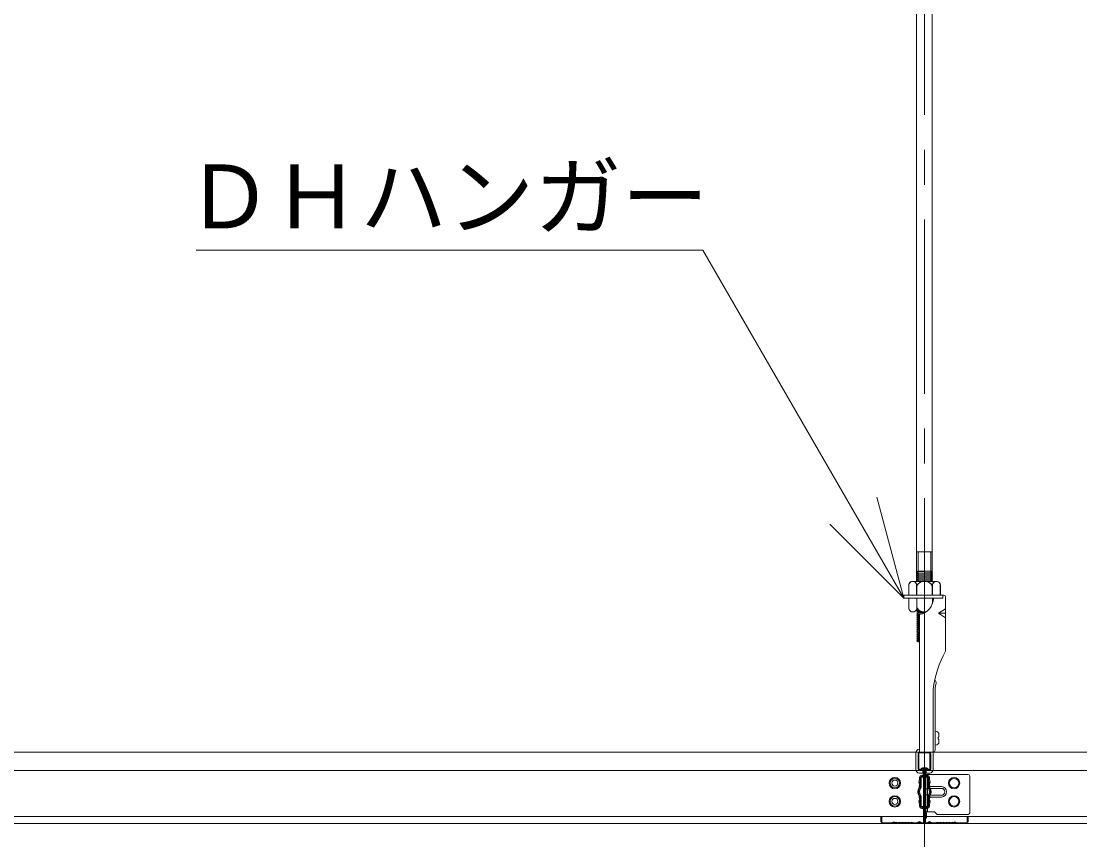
# Model space of a CAD drawing. Units: millimetres at full size, sheet at 1:20; details may follow other scales. Extents: x -4155 to 4045, y -2866 to 2834.
# Drawn here: x 3003 to 3610, y -1967 to -1498 of the extents above; entities that cross this region are included whole.
import ezdxf
from ezdxf.enums import TextEntityAlignment as Align

# ---------------------------------------------------------------- set-up
doc = ezdxf.new("R2010")
doc.units = ezdxf.units.MM
doc.header["$LTSCALE"] = 20
doc.linetypes.add('CHAIN1', pattern=[8, 5, -1, 1, -1])
doc.layers.add('1-0_断面', color=7, linetype='Continuous', lineweight=9)
doc.layers.add('1-2_文字', color=7, linetype='Continuous', lineweight=9)
doc.styles.add('ＭＳ ゴシック', font='')
doc.styles.get('ＭＳ ゴシック').set_extended_font_data('MS Gothic')

msp = doc.modelspace()

# ---------------------------------------------------------------- linework, layer by layer
at = {"layer": '1-0_断面', "color": 4, "linetype": 'CHAIN1'}
msp.add_line((3521.26, -171.38), (3521.26, -2065.23), dxfattribs=at)
at = {"layer": '1-0_断面'}
for p, q in [((3516.76, -1802.05), (3516.76, -1376.55)), ((3525.76, -1802.05), (3525.76, -1376.55)), ((3521.26, -1933.56), (3521.26, -1787.69)), ((3516.76, -1802.05), (3516.76, -1819.05)), ((3517.56, -1802.05), (3517.56, -1819.05)), ((3524.96, -1802.05), (3524.96, -1819.05)), ((3516.86, -1813.49), (3517.66, -1814.07)), ((3516.86, -1814.64), (3517.66, -1815.22)), ((3516.86, -1815.79), (3517.66, -1816.37)), ((3525.86, -1813.85), (3525.06, -1814.37)), ((3525.86, -1815), (3525.06, -1815.52)), ((3525.86, -1816.15), (3525.06, -1816.67)), ((3512.26, -1821.08), (3512.26, -1827.05)), ((3512.36, -1821.08), (3512.36, -1827.05)), ((3528.01, -1819.05), (3514.51, -1819.05)), ((3514.61, -1819.05), (3528.11, -1819.05)), ((3516.76, -1821.55), (3516.76, -1827.05)), ((3516.86, -1816.94), (3517.66, -1817.52)), ((3516.86, -1818.09), (3517.66, -1818.67)), ((3516.86, -1821.55), (3516.86, -1827.05)), ((3525.86, -1817.3), (3525.06, -1817.82)), ((3525.86, -1818.45), (3525.06, -1818.97)), ((3525.16, -1819.05), (3525.06, -1818.97)), ((3525.76, -1821.55), (3525.76, -1827.05)), ((3525.86, -1821.55), (3525.86, -1827.05)), ((3530.26, -1821.08), (3530.26, -1827.05)), ((3530.36, -1821.08), (3530.36, -1827.05)), ((3531.76, -1827.05), (3531.76, -1828.65)), ((3533.36, -1828.05), (3533.36, -1859.15)), ((3531.76, -1828.65), (3509.36, -1828.65)), ((3512.36, -1834.63), (3512.36, -1828.65)), ((3516.86, -1834.15), (3516.86, -1828.65)), ((3525.86, -1831.72), (3525.86, -1828.65)), ((3516.86, -1835.08), (3517.3, -1834.76)), ((3516.86, -1835.08), (3517.56, -1835.05)), ((3516.86, -1836.23), (3517.66, -1835.65)), ((3516.86, -1836.23), (3519.08, -1836.14)), ((3516.86, -1836.23), (3517.66, -1836.8)), ((3516.86, -1837.38), (3517.66, -1836.8)), ((3516.86, -1837.38), (3521.05, -1837.21)), ((3516.86, -1838.53), (3517.66, -1837.95)), ((3516.86, -1838.53), (3518.46, -1838.47)), ((3516.86, -1839.68), (3517.66, -1839.1)), ((3516.86, -1839.68), (3518.46, -1839.62)), ((3516.86, -1840.83), (3517.66, -1840.25)), ((3517.66, -1836.8), (3521.36, -1836.65)), ((3518.46, -1838.05), (3518.46, -1917.05)), ((3529.33, -1837.4), (3533.33, -1837.4)), ((3516.86, -1840.83), (3518.46, -1840.77)), ((3516.86, -1841.98), (3517.66, -1841.4)), ((3516.86, -1841.98), (3518.46, -1841.92)), ((3516.86, -1841.98), (3517.59, -1842.5)), ((3516.86, -1843.08), (3517.66, -1842.5)), ((3516.86, -1843.08), (3518.46, -1843.02)), ((3516.86, -1844.23), (3517.66, -1843.65)), ((3516.86, -1844.23), (3518.46, -1844.17)), ((3516.86, -1844.23), (3517.59, -1844.75)), ((3516.86, -1845.33), (3517.66, -1844.75)), ((3516.86, -1845.33), (3518.46, -1845.27)), ((3516.86, -1846.48), (3517.66, -1845.9)), ((3516.86, -1846.48), (3518.46, -1846.42)), ((3516.86, -1846.48), (3517.59, -1847)), ((3517.59, -1842.5), (3518.46, -1842.47)), ((3517.59, -1844.75), (3518.46, -1844.72)), ((3516.86, -1847.58), (3517.66, -1847)), ((3516.86, -1847.58), (3518.46, -1847.52)), ((3516.86, -1848.73), (3517.66, -1848.15)), ((3516.86, -1848.73), (3518.46, -1848.67)), ((3516.86, -1848.73), (3517.59, -1849.25)), ((3516.86, -1849.83), (3517.66, -1849.25)), ((3516.86, -1849.83), (3518.46, -1849.76)), ((3516.86, -1850.98), (3517.66, -1850.4)), ((3516.86, -1850.98), (3518.46, -1850.91)), ((3516.86, -1850.98), (3517.59, -1851.5)), ((3516.86, -1852.08), (3517.66, -1851.5)), ((3516.86, -1852.08), (3518.46, -1852.01)), ((3516.86, -1853.23), (3517.66, -1852.65)), ((3517.59, -1847), (3518.46, -1846.97)), ((3517.59, -1849.25), (3518.46, -1849.22)), ((3517.59, -1851.5), (3518.46, -1851.47)), ((3516.86, -1853.23), (3518.46, -1853.16)), ((3516.86, -1853.23), (3517.59, -1853.75)), ((3517.59, -1853.75), (3518.46, -1853.72)), ((3526.26, -1881.05), (3526.26, -1927.05)), ((3527.36, -1881.12), (3527.36, -1915.95)), ((3527.56, -1905.05), (3527.36, -1905.05)), ((3529.56, -1907.05), (3529.56, -1908.55)), ((3527.56, -1913.05), (3527.36, -1913.05)), ((3529.06, -1908.85), (3529.06, -1909.25)), ((3529.56, -1908.55), (3529.36, -1908.55)), ((3529.56, -1909.55), (3529.36, -1909.55)), ((3529.56, -1909.55), (3529.56, -1911.05)), ((2041.27, -1917.05), (3772.19, -1917.05)), ((3516.26, -1917.45), (3516.26, -1927.05)), ((3517.61, -1918.05), (3517.61, -1926.65)), ((3517.86, -1917.55), (3517.86, -1926.95)), ((3518.11, -1926.65), (3518.11, -1918.05)), ((3518.46, -1915.45), (3518.26, -1915.45)), ((3518.46, -1917.05), (3518.36, -1917.05)), ((3526.26, -1917.05), (3518.46, -1917.05)), ((3518.61, -1917.05), (3523.91, -1917.05)), ((3518.61, -1917.55), (3523.91, -1917.55)), ((3524.41, -1926.65), (3524.41, -1918.05)), ((3524.66, -1917.05), (3524.66, -1926.95)), ((3524.91, -1918.05), (3524.91, -1926.65)), ((2041.27, -1927.65), (3772.19, -1927.65)), ((3520.26, -1929.05), (3518.26, -1929.05)), ((3518.36, -1927.45), (3520.26, -1927.45)), ((3518.42, -1932.52), (3518.45, -1931.61)), ((3518.91, -1932.85), (3518.95, -1931.63)), ((3518.98, -1926.99), (3519.72, -1926.25)), ((3519.27, -1937.34), (3519.45, -1931.64)), ((3519.31, -1927.36), (3520.07, -1926.6)), ((3519.75, -1930.35), (3520.76, -1930.35)), ((3519.75, -1930.85), (3520.76, -1930.85)), ((3519.75, -1931.35), (3520.76, -1931.35)), ((3520.26, -1927.45), (3520.26, -1929.05)), ((3520.76, -1926.88), (3520.76, -1957.05)), ((3521.26, -1926.88), (3521.26, -1957.05)), ((3521.76, -1926.88), (3521.76, -1957.05)), ((3522.76, -1930.35), (3521.76, -1930.35)), ((3522.76, -1930.85), (3521.76, -1930.85)), ((3522.76, -1931.35), (3521.76, -1931.35)), ((3523.06, -1929.85), (3521.96, -1929.85)), ((3521.96, -1929.85), (3521.96, -1951.35)), ((3521.96, -1931.35), (3522.96, -1931.35)), ((3524.16, -1927.45), (3522.26, -1927.45)), ((3522.26, -1927.45), (3522.26, -1929.05)), ((3524.26, -1929.05), (3522.26, -1929.05)), ((3523.2, -1927.36), (3522.44, -1926.6)), ((3523.53, -1926.99), (3522.79, -1926.25)), ((3522.96, -1951.35), (3522.96, -1929.85)), ((3523.06, -1929.85), (3546.26, -1929.85)), ((3523.24, -1937.34), (3523.06, -1931.64)), ((3523.6, -1932.85), (3523.56, -1931.63)), ((3524.09, -1932.52), (3524.06, -1931.61)), ((3547.26, -1930.85), (3547.26, -1951.85)), ((3518.07, -1934.52), (3518.42, -1932.52)), ((3518.34, -1935.04), (3518.07, -1934.52)), ((3518.61, -1934.52), (3518.07, -1934.52)), ((3518.27, -1937.31), (3518.34, -1935.04)), ((3518.65, -1935.04), (3518.34, -1935.04)), ((3518.42, -1932.52), (3518.92, -1932.52)), ((3518.56, -1934.85), (3518.91, -1932.85)), ((3518.83, -1935.37), (3518.56, -1934.85)), ((3519.06, -1934.85), (3518.56, -1934.85)), ((3518.77, -1937.33), (3518.83, -1935.37)), ((3519.33, -1935.37), (3518.83, -1935.37)), ((3519.41, -1932.85), (3518.91, -1932.85)), ((3519.06, -1934.85), (3519.41, -1932.85)), ((3519.33, -1935.37), (3519.06, -1934.85)), ((3530.96, -1936.85), (3522.96, -1936.85)), ((3523.1, -1932.85), (3523.6, -1932.85)), ((3523.46, -1934.85), (3523.1, -1932.85)), ((3523.18, -1935.37), (3523.46, -1934.85)), ((3523.18, -1935.37), (3523.68, -1935.37)), ((3523.46, -1934.85), (3523.96, -1934.85)), ((3524.09, -1932.52), (3523.59, -1932.52)), ((3523.96, -1934.85), (3523.6, -1932.85)), ((3523.68, -1935.37), (3523.96, -1934.85)), ((3523.74, -1937.33), (3523.68, -1935.37)), ((3523.86, -1935.04), (3524.17, -1935.04)), ((3523.9, -1934.52), (3524.45, -1934.52)), ((3524.45, -1934.52), (3524.09, -1932.52)), ((3524.17, -1935.04), (3524.45, -1934.52)), ((3524.24, -1937.31), (3524.17, -1935.04)), ((3518.27, -1942.39), (3518.34, -1944.66)), ((3518.77, -1942.38), (3518.65, -1942.08)), ((3518.77, -1942.38), (3518.83, -1944.33)), ((3519.27, -1942.36), (3519.45, -1948.06)), ((3522.96, -1938.05), (3521.96, -1938.05)), ((3521.96, -1941.65), (3522.96, -1941.65)), ((3530.96, -1937.85), (3522.96, -1937.85)), ((3530.96, -1941.85), (3522.96, -1941.85)), ((3530.96, -1942.85), (3522.96, -1942.85)), ((3523.24, -1942.36), (3523.06, -1948.06)), ((3523.74, -1942.38), (3523.68, -1944.33)), ((3524.24, -1942.39), (3524.17, -1944.66)), ((3518.34, -1944.66), (3518.07, -1945.18)), ((3518.61, -1945.18), (3518.07, -1945.18)), ((3518.07, -1945.18), (3518.42, -1947.18)), ((3518.65, -1944.66), (3518.34, -1944.66)), ((3518.42, -1947.18), (3518.92, -1947.18)), ((3518.42, -1947.18), (3518.45, -1948.09)), ((3518.83, -1944.33), (3518.56, -1944.85)), ((3519.06, -1944.85), (3518.56, -1944.85)), ((3518.56, -1944.85), (3518.91, -1946.85)), ((3519.33, -1944.33), (3518.83, -1944.33)), ((3519.41, -1946.85), (3518.91, -1946.85)), ((3518.91, -1946.85), (3518.95, -1948.08)), ((3519.33, -1944.33), (3519.06, -1944.85)), ((3519.06, -1944.85), (3519.41, -1946.85)), ((3519.75, -1948.35), (3520.76, -1948.35)), ((3519.75, -1948.85), (3520.76, -1948.85)), ((3519.75, -1949.35), (3520.76, -1949.35)), ((3522.76, -1948.35), (3521.76, -1948.35)), ((3522.76, -1948.85), (3521.76, -1948.85)), ((3522.76, -1949.35), (3521.76, -1949.35)), ((3521.96, -1948.35), (3522.96, -1948.35)), ((3523.46, -1944.85), (3523.1, -1946.85)), ((3523.1, -1946.85), (3523.6, -1946.85)), ((3523.18, -1944.33), (3523.46, -1944.85)), ((3523.18, -1944.33), (3523.68, -1944.33)), ((3523.46, -1944.85), (3523.96, -1944.85)), ((3523.6, -1946.85), (3523.56, -1948.08)), ((3524.09, -1947.18), (3523.59, -1947.18)), ((3523.96, -1944.85), (3523.6, -1946.85)), ((3523.68, -1944.33), (3523.96, -1944.85)), ((3523.86, -1944.66), (3524.17, -1944.66)), ((3523.9, -1945.18), (3524.45, -1945.18)), ((3524.09, -1947.18), (3524.06, -1948.09)), ((3524.45, -1945.18), (3524.09, -1947.18)), ((3524.17, -1944.66), (3524.45, -1945.18)), ((3772.19, -1954.05), (-269.22, -1954.05)), ((3496.26, -1957.05), (3496.26, -1954.05)), ((3520.76, -1951.95), (3522.46, -1951.95)), ((3520.76, -1954.95), (3522.46, -1954.95)), ((3522.46, -1954.95), (3522.46, -1951.95)), ((3545.76, -1954.05), (3545.76, -1957.05)), ((3546.26, -1954.05), (3545.76, -1954.05)), ((3546.26, -1957.05), (3546.26, -1954.05)), ((3772.19, -1958.05), (-269.22, -1958.05)), ((3497.26, -1957.55), (3502.98, -1957.55)), ((3497.26, -1958.05), (3502.98, -1958.05)), ((3503.26, -1957.36), (3503.12, -1957.49)), ((3503.61, -1957.71), (3503.48, -1957.85)), ((3503.9, -1957.71), (3504.03, -1957.85)), ((3504.39, -1957.49), (3504.25, -1957.36)), ((3504.69, -1957.55), (3504.53, -1957.55)), ((3504.69, -1958.05), (3504.53, -1958.05)), ((3505.82, -1957.55), (3506.39, -1957.55)), ((3505.82, -1958.05), (3506.39, -1958.05)), ((3507.52, -1957.55), (3508.09, -1957.55)), ((3508.09, -1958.05), (3507.52, -1958.05)), ((3509.22, -1957.55), (3509.79, -1957.55)), ((3509.79, -1958.05), (3509.22, -1958.05)), ((3510.92, -1957.55), (3511.49, -1957.55)), ((3510.92, -1958.05), (3511.49, -1958.05)), ((3512.62, -1957.55), (3513.19, -1957.55)), ((3513.19, -1958.05), (3512.62, -1958.05)), ((3517.2, -1957.55), (3514.32, -1957.55)), ((3514.32, -1958.05), (3517.19, -1958.05)), ((3517.51, -1957.41), (3517.67, -1957.22)), ((3518.05, -1957.55), (3517.89, -1957.73)), ((3518.66, -1957.55), (3518.82, -1957.73)), ((3519.2, -1957.41), (3519.04, -1957.22)), ((3520.26, -1957.55), (3519.51, -1957.55)), ((3519.51, -1958.05), (3520.26, -1958.05)), ((3521.26, -1964.25), (3521.26, -1958.05)), ((3522.26, -1957.55), (3523, -1957.55)), ((3523, -1958.05), (3522.26, -1958.05)), ((3523.31, -1957.41), (3523.47, -1957.22)), ((3523.85, -1957.55), (3523.69, -1957.73)), ((3524.46, -1957.55), (3524.62, -1957.73)), ((3525, -1957.41), (3524.84, -1957.22)), ((3525.31, -1957.55), (3528.19, -1957.55)), ((3525.32, -1958.05), (3528.19, -1958.05)), ((3529.89, -1957.55), (3529.32, -1957.55)), ((3529.32, -1958.05), (3529.89, -1958.05)), ((3531.59, -1957.55), (3531.02, -1957.55)), ((3531.02, -1958.05), (3531.59, -1958.05)), ((3533.29, -1957.55), (3532.72, -1957.55)), ((3532.72, -1958.05), (3533.29, -1958.05)), ((3534.99, -1957.55), (3534.42, -1957.55)), ((3534.42, -1958.05), (3534.99, -1958.05)), ((3536.69, -1957.55), (3536.12, -1957.55)), ((3536.12, -1958.05), (3536.69, -1958.05)), ((3537.82, -1957.55), (3537.98, -1957.55)), ((3537.82, -1958.05), (3537.98, -1958.05)), ((3538.12, -1957.49), (3538.26, -1957.36)), ((3538.61, -1957.71), (3538.48, -1957.85)), ((3538.9, -1957.71), (3539.03, -1957.85)), ((3539.25, -1957.36), (3539.39, -1957.49)), ((3545.26, -1957.55), (3539.53, -1957.55)), ((3545.26, -1958.05), (3539.53, -1958.05))]:
    msp.add_line(p, q, dxfattribs=at)
for points in [[(3516.76, -1802.05), (3525.76, -1802.05), (3525.76, -1819.05)], [(3516.86, -1813.49), (3517.66, -1812.92), (3525.06, -1813.22)], [(3516.86, -1813.49), (3525.86, -1813.85), (3525.06, -1813.22)], [(3516.86, -1814.64), (3517.66, -1814.07), (3525.06, -1814.37)], [(3516.86, -1814.64), (3525.86, -1815), (3525.06, -1814.37)], [(3516.86, -1815.79), (3517.66, -1815.22), (3525.06, -1815.52)], [(3516.86, -1815.79), (3525.86, -1816.15), (3525.06, -1815.52)], [(3516.86, -1816.94), (3517.66, -1816.37), (3525.06, -1816.67)], [(3516.86, -1816.94), (3525.86, -1817.3), (3525.06, -1816.67)], [(3516.86, -1818.09), (3517.66, -1817.52), (3525.06, -1817.82)], [(3516.86, -1818.09), (3525.86, -1818.45), (3525.06, -1817.82)], [(3517.11, -1819.05), (3517.66, -1818.67), (3525.06, -1818.97)], [(3532.36, -1827.05), (3509.36, -1827.05), (3509.36, -1828.65)], [(3516.86, -1835.08), (3517.66, -1835.65), (3518.23, -1835.63)], [(3516.86, -1837.38), (3517.66, -1837.95), (3519.22, -1837.89)], [(3516.86, -1838.53), (3517.66, -1839.1), (3518.46, -1839.07)], [(3516.86, -1839.68), (3517.66, -1840.25), (3518.46, -1840.22)], [(3533.33, -1839.9), (3529.33, -1837.4), (3533.33, -1834.9)], [(3516.86, -1840.83), (3517.66, -1841.4), (3518.46, -1841.37)], [(3516.86, -1843.08), (3517.66, -1843.65), (3518.46, -1843.62)], [(3516.86, -1845.33), (3517.66, -1845.9), (3518.46, -1845.87)], [(3516.86, -1847.58), (3517.66, -1848.15), (3518.46, -1848.12)], [(3516.86, -1849.83), (3517.66, -1850.4), (3518.46, -1850.37)], [(3516.86, -1852.08), (3517.66, -1852.65), (3518.46, -1852.62)], [(3496.26, -1954.05), (3496.76, -1954.05), (3496.76, -1957.05)], [(3521.96, -1951.35), (3526.96, -1951.35), (3528.46, -1952.85), (3546.26, -1952.85)]]:
    msp.add_lwpolyline(points, dxfattribs=at)
for centre, radius in [((3504.26, -1934.85), 3.25), ((3538.26, -1934.85), 3.25), ((3504.26, -1934.85), 2.75), ((3504.26, -1934.85), 1.75), ((3538.26, -1934.85), 2.75), ((3504.26, -1945.35), 3.25), ((3504.26, -1945.35), 2.75), ((3504.26, -1945.35), 1.75), ((3538.26, -1945.35), 3.25), ((3538.26, -1945.35), 2.75)]:
    msp.add_circle(centre, radius, dxfattribs=at)
for centre, radius, start, end in [((3514.51, -1821.31), 2.26, 353.97442, 186.02558), ((3514.61, -1821.31), 2.26, 353.97439, 173.97475), ((3521.26, -1824.35), 5.3, 31.89079, 148.10921), ((3521.36, -1824.35), 5.3, 31.89078, 148.10921), ((3528.01, -1821.31), 2.26, 353.97442, 186.02558), ((3528.11, -1821.31), 2.26, 6.02525, 186.02559), ((3532.36, -1828.05), 1, 0, 90), ((3514.61, -1834.39), 2.26, 186.02525, 6.02561), ((3521.36, -1831.35), 5.3, 211.89079, 278.20586), ((3516.84, -1828.68), 9.51, 279.75018, 0.16072), ((3586.74, -1888.56), 60.95, 151.1513, 172.92321), ((3526.87, -1877.13), 1.1, 345.42479, 78.8), ((3586.74, -1888.56), 59.85, 169.26019, 172.8584), ((3527.56, -1907.05), 2, 0, 90), ((3527.56, -1911.05), 2, 270, 0), ((3529.36, -1908.85), 0.3, 90, 180), ((3529.36, -1909.25), 0.3, 180, 270), ((3518.26, -1917.45), 2, 90, 180), ((3518.61, -1918.05), 1, 90, 180), ((3518.36, -1917.55), 0.5, 90, 180), ((3518.61, -1918.05), 0.5, 90, 180), ((3523.91, -1918.05), 1, 0, 90), ((3523.91, -1918.05), 0.5, 0, 90), ((3526.26, -1915.95), 1.1, 270, 0), ((3518.26, -1927.05), 2, 180, 270), ((3518.61, -1926.65), 1, 180, 315), ((3518.36, -1926.95), 0.5, 180, 270), ((3518.61, -1926.65), 0.5, 180, 317.84797), ((3519.75, -1931.65), 1.3, 90, 178.19815), ((3519.75, -1931.65), 0.8, 90, 178.19815), ((3519.75, -1931.65), 0.3, 90, 178.19815), ((3520.36, -1926.88), 0.9, 0, 135), ((3520.36, -1926.88), 0.4, 0, 135), ((3522.16, -1926.88), 0.9, 45, 180), ((3522.16, -1926.88), 0.4, 45, 180), ((3522.76, -1931.65), 1.3, 1.80185, 90), ((3522.76, -1931.65), 0.8, 1.80185, 90), ((3522.76, -1931.65), 0.3, 1.80185, 90), ((3523.91, -1926.65), 1, 225, 0), ((3523.91, -1926.65), 0.5, 222.15203, 0), ((3524.16, -1926.95), 0.5, 270, 0), ((3524.26, -1927.05), 2, 270, 0), ((3546.26, -1930.85), 1, 0, 90), ((3521.36, -1939.85), 4, 140.5317, 219.4683), ((3521.36, -1939.85), 3.5, 140.5317, 219.4683), ((3518.27, -1937.31), 0.5, 320.5317, 358.19815), ((3518.27, -1937.31), 1, 320.5317, 358.19815), ((3524.24, -1937.31), 1, 181.80185, 219.4683), ((3524.24, -1937.31), 0.5, 181.80185, 219.4683), ((3521.16, -1939.85), 3.5, 320.5317, 39.4683), ((3521.16, -1939.85), 4, 320.5317, 39.4683), ((3530.96, -1939.85), 3, 270, 90), ((3521.36, -1939.85), 3, 140.5317, 219.4683), ((3518.27, -1942.39), 1, 1.80185, 39.4683), ((3524.24, -1942.39), 1, 140.5317, 178.19815), ((3521.16, -1939.85), 3, 320.5317, 39.4683), ((3524.24, -1942.39), 0.5, 140.5317, 178.19815), ((3530.96, -1939.85), 2, 270, 90), ((3519.75, -1948.05), 1.3, 181.80185, 270), ((3519.75, -1948.05), 0.8, 181.80185, 270), ((3519.75, -1948.05), 0.3, 181.80185, 270), ((3522.76, -1948.05), 0.3, 270, 358.19815), ((3522.76, -1948.05), 0.8, 270, 358.19815), ((3522.76, -1948.05), 1.3, 270, 358.19815), ((3546.26, -1951.85), 1, 270, 0), ((3497.26, -1957.05), 1, 180, 270), ((3497.26, -1957.05), 0.5, 180, 270), ((3502.98, -1957.35), 0.2, 270, 315), ((3502.98, -1957.35), 0.7, 270, 315), ((3503.76, -1957.85), 0.7, 45, 135), ((3503.76, -1957.85), 0.2, 45, 135), ((3504.53, -1957.35), 0.7, 225, 270), ((3504.53, -1957.35), 0.2, 225, 270), ((3504.69, -1957.35), 0.2, 270, 308.94244), ((3504.69, -1957.35), 0.7, 270, 308.94244), ((3505.26, -1958.05), 0.7, 51.05756, 128.94244), ((3505.26, -1958.05), 0.2, 53.1301, 128.94244), ((3505.82, -1957.35), 0.7, 231.05756, 270), ((3505.82, -1957.35), 0.2, 231.05756, 270), ((3506.39, -1957.35), 0.2, 270, 308.94244), ((3506.39, -1957.35), 0.7, 270, 308.94244), ((3506.96, -1958.05), 0.7, 51.05756, 128.94244), ((3506.96, -1958.05), 0.2, 51.05756, 126.8699), ((3507.52, -1957.35), 0.7, 231.05756, 270), ((3507.52, -1957.35), 0.2, 231.05756, 270), ((3508.09, -1957.35), 0.2, 270, 308.94244), ((3508.09, -1957.35), 0.7, 270, 308.94244), ((3508.66, -1958.05), 0.7, 51.05756, 128.94244), ((3508.66, -1958.05), 0.2, 51.05756, 126.8699), ((3509.22, -1957.35), 0.7, 231.05756, 270), ((3509.22, -1957.35), 0.2, 231.05756, 270), ((3509.79, -1957.35), 0.2, 270, 308.94244), ((3509.79, -1957.35), 0.7, 270, 308.94244), ((3510.36, -1958.05), 0.7, 51.05756, 128.94244), ((3510.36, -1958.05), 0.2, 51.05756, 126.8699), ((3510.92, -1957.35), 0.7, 231.05756, 270), ((3510.92, -1957.35), 0.2, 231.05756, 270), ((3511.49, -1957.35), 0.2, 270, 308.94244), ((3511.49, -1957.35), 0.7, 270, 308.94244), ((3512.06, -1958.05), 0.7, 51.05756, 128.94244), ((3512.06, -1958.05), 0.2, 51.05756, 126.8699), ((3512.62, -1957.35), 0.7, 231.05756, 270), ((3512.62, -1957.35), 0.2, 231.05756, 270), ((3513.19, -1957.35), 0.2, 270, 308.94244), ((3513.19, -1957.35), 0.7, 270, 308.94244), ((3513.76, -1958.05), 0.7, 51.05756, 128.94244), ((3513.76, -1958.05), 0.2, 51.05756, 126.8699), ((3514.32, -1957.35), 0.7, 231.05756, 270), ((3514.32, -1957.35), 0.2, 231.05756, 270), ((3517.2, -1957.15), 0.4, 270, 320), ((3517.2, -1957.15), 0.9, 270, 320), ((3518.36, -1957.8), 0.9, 40, 140), ((3518.36, -1957.8), 0.4, 40, 140), ((3519.51, -1957.15), 0.9, 220, 270), ((3519.51, -1957.15), 0.4, 220, 270), ((3520.26, -1957.05), 1, 270, 0), ((3520.26, -1957.05), 0.5, 270, 0), ((3522.26, -1957.05), 1, 180, 270), ((3522.26, -1957.05), 0.5, 180, 270), ((3523, -1957.15), 0.4, 270, 320), ((3523, -1957.15), 0.9, 270, 320), ((3524.16, -1957.8), 0.9, 40, 140), ((3524.16, -1957.8), 0.4, 40, 140), ((3525.31, -1957.15), 0.9, 220, 270), ((3525.31, -1957.15), 0.4, 220, 270), ((3528.19, -1957.35), 0.2, 270, 308.94244), ((3528.19, -1957.35), 0.7, 270, 308.94244), ((3528.76, -1958.05), 0.7, 51.05756, 128.94244), ((3528.76, -1958.05), 0.2, 53.1301, 128.94244), ((3529.32, -1957.35), 0.7, 231.05756, 270), ((3529.32, -1957.35), 0.2, 231.05756, 270), ((3529.89, -1957.35), 0.2, 270, 308.94244), ((3529.89, -1957.35), 0.7, 270, 308.94244), ((3530.46, -1958.05), 0.7, 51.05756, 128.94244), ((3530.46, -1958.05), 0.2, 53.1301, 128.94244), ((3531.02, -1957.35), 0.7, 231.05756, 270), ((3531.02, -1957.35), 0.2, 231.05756, 270), ((3531.59, -1957.35), 0.2, 270, 308.94244), ((3531.59, -1957.35), 0.7, 270, 308.94244), ((3532.16, -1958.05), 0.7, 51.05756, 128.94244), ((3532.16, -1958.05), 0.2, 53.1301, 128.94244), ((3532.72, -1957.35), 0.7, 231.05756, 270), ((3532.72, -1957.35), 0.2, 231.05756, 270), ((3533.29, -1957.35), 0.2, 270, 308.94244), ((3533.29, -1957.35), 0.7, 270, 308.94244), ((3533.86, -1958.05), 0.7, 51.05756, 128.94244), ((3533.86, -1958.05), 0.2, 53.1301, 128.94244), ((3534.42, -1957.35), 0.7, 231.05756, 270), ((3534.42, -1957.35), 0.2, 231.05756, 270), ((3534.99, -1957.35), 0.2, 270, 308.94244), ((3534.99, -1957.35), 0.7, 270, 308.94244), ((3535.56, -1958.05), 0.7, 51.05756, 128.94244), ((3535.56, -1958.05), 0.2, 53.1301, 128.94244), ((3536.12, -1957.35), 0.7, 231.05756, 270), ((3536.12, -1957.35), 0.2, 231.05756, 270), ((3536.69, -1957.35), 0.2, 270, 308.94244), ((3536.69, -1957.35), 0.7, 270, 308.94244), ((3537.26, -1958.05), 0.7, 51.05756, 128.94244), ((3537.26, -1958.05), 0.2, 51.05756, 126.8699), ((3537.82, -1957.35), 0.7, 231.05756, 270), ((3537.82, -1957.35), 0.2, 231.05756, 270), ((3537.98, -1957.35), 0.2, 270, 315), ((3537.98, -1957.35), 0.7, 270, 315), ((3538.76, -1957.85), 0.7, 45, 135), ((3538.76, -1957.85), 0.2, 45, 135), ((3539.53, -1957.35), 0.7, 225, 270), ((3539.53, -1957.35), 0.2, 225, 270), ((3545.26, -1957.05), 0.5, 270, 0), ((3545.26, -1957.05), 1, 270, 0)]:
    msp.add_arc(centre, radius, start, end, dxfattribs=at)
at = {"layer": '1-2_文字'}
for p, q in [((3103.32, -1628.9), (3394.03, -1628.9)), ((3394.03, -1628.9), (3509.36, -1828.65)), ((3509.36, -1828.65), (3493.83, -1770.7)), ((3509.36, -1828.65), (3466.93, -1786.23))]:
    msp.add_line(p, q, dxfattribs=at)

# ---------------------------------------------------------------- texts
at = {"layer": '1-2_文字', "style": 'ＭＳ ゴシック'}
msp.add_text('ＤＨハンガー', height=36.66, dxfattribs=at).set_placement((3097.34, -1627.5), align=Align.BOTTOM_LEFT)

doc.saveas('drawing.dxf')
